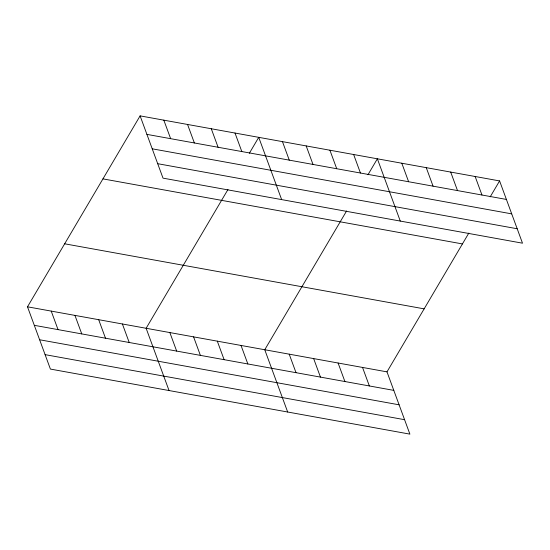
<?xml version="1.0" encoding="UTF-8"?>
<svg xmlns="http://www.w3.org/2000/svg" width="550" height="550" viewBox="0 0 550 550"><rect width="100%" height="100%" fill="white"/><g stroke="black" fill="none" stroke-linecap="round" stroke-linejoin="round"><path stroke-width="0.82" d="M468.834 233.069L386.987 371.862L409.894 434.129L50.407 369.078L27.5 306.811L140.106 115.871L499.592 180.923L522.5 243.189L163.013 178.138L140.106 115.871M227.982 189.482L146.128 328.281L169.042 390.548M249.343 153.271L258.734 137.335L281.648 199.602M346.61 210.952L264.756 349.745L287.671 412.012M367.971 174.735L377.369 158.806L400.276 221.072M490.194 196.859L499.592 180.923M146.919 134.379L506.399 199.437M152.233 148.816L511.713 213.874M157.706 163.694L517.186 228.752M102.946 178.881L462.433 243.932M64.659 243.801L424.146 308.853M27.5 306.811L386.987 371.862M34.313 325.325L393.793 390.376M39.621 339.762L399.107 404.814M45.1 354.64L404.58 419.691M475.145 176.495L481.958 195.009M450.697 172.074L457.511 190.589M426.257 167.654L433.07 186.161M401.809 163.226L408.623 181.741M353.643 154.509L360.449 173.023M329.911 150.219L336.724 168.726M306.185 145.922L312.998 164.436M282.459 141.632L289.272 160.139M362.539 367.441L369.353 385.956M338.092 363.021L344.905 381.528M235.008 133.045L241.821 151.553M313.651 358.593L320.457 377.107M211.282 128.748L218.096 147.262M289.204 354.172L296.017 372.68M187.557 124.458L194.37 142.966M163.831 120.161L170.644 138.676M241.031 345.455L247.844 363.962M217.305 341.158L224.118 359.672M193.579 336.868L200.393 355.376M169.854 332.571L176.667 351.086M122.402 323.984L129.216 342.499M98.677 319.694L105.49 338.202M74.951 315.397L81.764 333.912M51.226 311.107L58.039 329.615"/></g></svg>
